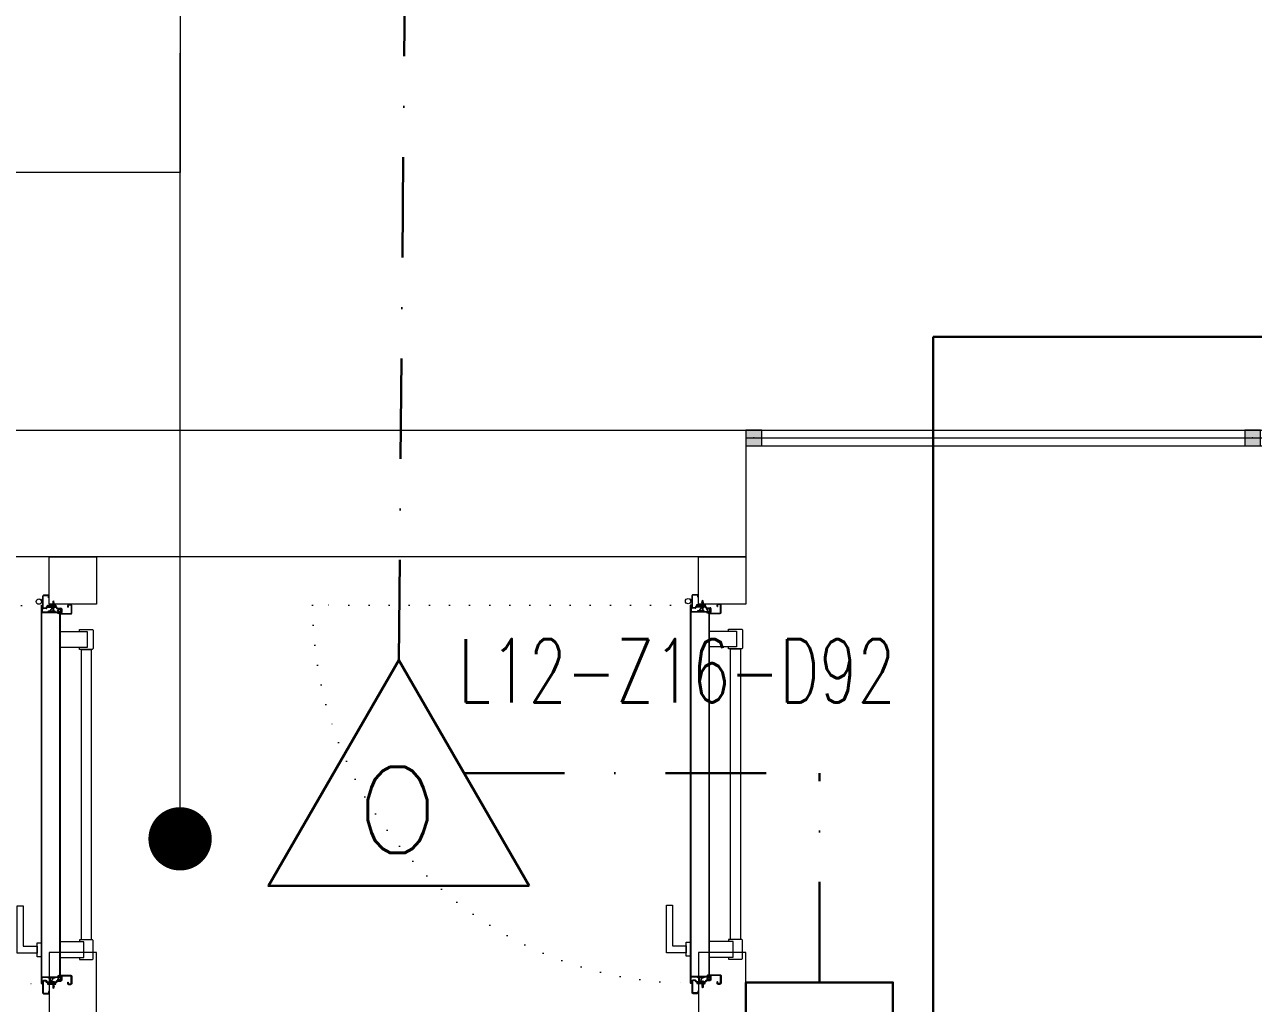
# Model space of a CAD drawing. Header units: metres. Extents: x -19121 to 152404, y -12107 to 29421.
# Drawn here: x 92992.2 to 93380.3, y 2298.9 to 2608.1 of the extents above; entities that cross this region are included whole.
import ezdxf
from ezdxf.enums import TextEntityAlignment as Align

# ---------------------------------------------------------------- set-up
doc = ezdxf.new("R2010")
doc.units = ezdxf.units.M
doc.header["$LTSCALE"] = 50
doc.header["$MEASUREMENT"] = 0
doc.linetypes.add('DASHDOT', pattern=[25.4, 12.7, -6.35, 0, -6.35])
doc.linetypes.add('DOT2', pattern=[0.125, 0, -0.125])
doc.layers.get('0').update_dxf_attribs({"color": 9, "lineweight": 9})
for name, color, linetype, lineweight in [('00', 9, 'Continuous', 9), ('01', 9, 'Continuous', 9), ('06D', 9, 'Continuous', 9), ('10', 9, 'Continuous', 9), ('14', 9, 'Continuous', 9), ('15', 9, 'Continuous', 9), ('20', 9, 'DOT2', 9), ('21_mahal200', 9, 'Continuous', 9), ('E-DEDEKTÖR NUMARALARI', 20, 'Continuous', 30), ('E-KABLO', 7, 'Continuous', 30), ('E-OPTİK DUMAN DEDEKTÖRÜ', 7, 'Continuous', 30), ('E-YANGIN İHBAR BUTONU', 7, 'Continuous', 30)]:
    doc.layers.add(name, color=color, linetype=linetype, lineweight=lineweight)
doc.styles.add('Arial', font='arial.ttf', dxfattribs={"height": 2.5})
doc.styles.add('E-YAZI', font='txttw.shx', dxfattribs={"height": 200})
doc.styles.add('MuuM_TEXT-STANDART', font='ARIALN.TTF')
doc.dimstyles.new('MuuM_DIM200', dxfattribs={"dimscale": 20, "dimtxt": 2, "dimasz": 1, "dimexe": 1, "dimexo": 1, "dimgap": 1, "dimtad": 1, "dimdec": 1, "dimrnd": 0.5, "dimdsep": 46, "dimtxsty": 'MuuM_TEXT-STANDART', "dimblk": 'ARCHTICK', "dimcen": 0, "dimdle": 0.15, "dimclrd": 256, "dimclre": 256, "dimclrt": 256, "dimadec": 0, "dimazin": 0, "dimtfac": 5, "dimtdec": 1, "dimtix": 1, "dimtmove": 2, "dimatfit": 3, "dimldrblk": 'DOT', "dimfxl": 3, "dimfxlon": 1, "dimtolj": 1, "dimlwd": -1, "dimlwe": -1, "dimarcsym": 0})

# ---------------------------------------------------------------- blocks, each defined once
blk = doc.blocks.new('100_OPTİK DUMAN DEDEKTÖRÜ 085')
at = {"layer": 'E-OPTİK DUMAN DEDEKTÖRÜ', "color": 4}
blk.add_lwpolyline([(2.059, 0), (0, 3.566), (-2.059, 0)], close=True, dxfattribs=at)
at = {"layer": 'E-OPTİK DUMAN DEDEKTÖRÜ', "color": 3, "style": 'E-YAZI'}
blk.add_text('O', height=1.36, dxfattribs=at).set_placement((-0.022, 1.201), align=Align.MIDDLE)
blk = doc.blocks.new('100_YANGIN İHBAR BUTONU 085')
at = {"layer": 'E-YANGIN İHBAR BUTONU', "color": 4}
blk.add_lwpolyline([(-1.16, -1.16), (-1.16, 1.16), (1.16, 1.16), (1.16, -1.16)], close=True, dxfattribs=at)
at = {"layer": 'E-YANGIN İHBAR BUTONU', "color": 3, "const_width": 0.483}
blk.add_lwpolyline([(-0.242, 0, 1), (0.242, 0, 1)], format="xyb", close=True, dxfattribs=at)
blk = doc.blocks.new('1.Bod.Ara.Sitatik Elk')
at = {"layer": '01'}
blk.add_lwpolyline([(8420, -6500), (8420, -6500), (8420, -6460), (8420, -6150), (9220, -6150), (9220, -6190), (8470, -6190), (8470, -6460), (9015, -6460), (9015, -6545), (9220, -6545), (9220, -6585), (8975, -6585), (8975, -6500), (8470, -6500), (8470, -6585), (8420, -6585), (8420, -6500)], close=True, dxfattribs=at)
blk = doc.blocks.new('_ArchTick')
at = {"color": 0, "linetype": 'ByBlock', "const_width": 0.15}
blk.add_lwpolyline([(-0.5, -0.5), (0.5, 0.5)], dxfattribs=at)
blk = doc.blocks.new('_Dot')
at = {"color": 0, "linetype": 'ByBlock', "lineweight": -2}
blk.add_line((-0.5, 0), (-1, 0), dxfattribs=at)
at = {"color": 0, "linetype": 'ByBlock', "const_width": 0.5}
blk.add_lwpolyline([(-0.25, 0, 1), (0.25, 0, 1)], format="xyb", close=True, dxfattribs=at)
blk = doc.blocks.new('0_roomno2')
blk.add_lwpolyline([(19.375, -10.5), (0, -10.5), (0, 0), (19.375, 0)], close=True)
for points in [[(0, -3), (19.375, -3)], [(8.125, -3), (8.125, -10.5)], [(11.875, -3), (11.875, -10.5)], [(15.625, -3), (15.625, -10.5)], [(0, -6.75), (8.125, -6.75)]]:
    blk.add_lwpolyline(points)
at = {"style": 'MuuM_TEXT-STANDART', "width": 0.6}
blk.add_text('H:', height=1.5, dxfattribs=at).set_placement((0.35, -8.608), align=Align.MIDDLE_LEFT)
at = {"style": 'Arial'}
blk.add_attdef('ODANO', (0, 1.17), '', height=2, dxfattribs=at)
blk.add_attdef('MEKANADI', text='', height=2, dxfattribs=at).set_placement((0.35, -3), align=Align.BOTTOM_LEFT)
at = {"style": 'MuuM_TEXT-STANDART', "width": 0.6}
for tag, p in [('YER01', (10, -4.5)), ('TAVAN01', (13.75, -4.5)), ('DUVAR01', (17.5, -4.5)), ('YER02', (10, -6.75)), ('TAVAN02', (13.75, -6.75)), ('DUVAR02', (17.5, -6.75)), ('YER03', (10, -9)), ('TAVAN03', (13.75, -9)), ('DUVAR03', (17.5, -9))]:
    blk.add_attdef(tag, text='', height=1.5, dxfattribs=at).set_placement(p, align=Align.MIDDLE_CENTER)
for tag, p in [('M2', (0.35, -4.875)), ('TEMIZTAVANYUKSEKLIGI', (1.8, -8.608))]:
    blk.add_attdef(tag, text='', height=1.5, dxfattribs=at).set_placement(p, align=Align.MIDDLE_LEFT)
blk = doc.blocks.new('*U19')
at = {"ltscale": 15}
for p, q in [((-24.9, 0.9), (-25.7, 0)), ((-24.9, -0.9), (-25.7, 0)), ((-22.9, 1.5), (-24.9, 0.9)), ((-22.9, 1.5), (-22.9, -1.5)), ((-21.2, -2.7), (-18.1, 2.8)), ((-21, -2.7), (-17.9, 2.7)), ((-19.7, -2.7), (-16.6, 2.8)), ((-19.5, -2.7), (-16.4, 2.7)), ((-18.5, 1.5), (-18.3, 2)), ((-18.2, -2.7), (-15.1, 2.8)), ((-18, -2.7), (-14.9, 2.7)), ((-17, 1.5), (-16.8, 2)), ((-16.7, -2.7), (-13.6, 2.8)), ((-16.5, -2.7), (-13.4, 2.7)), ((-15.5, 1.5), (-15.3, 2)), ((-15.2, -2.7), (-12.1, 2.8)), ((-15, -2.7), (-11.9, 2.7)), ((-14, 1.5), (-13.8, 2)), ((-13.7, -2.7), (-10.6, 2.8)), ((-13.5, -2.7), (-10.4, 2.7)), ((-12.5, 1.5), (-12.3, 2)), ((-12.2, -2.7), (-9.1, 2.8)), ((-12, -2.7), (-8.9, 2.7)), ((-11, 1.5), (-10.8, 2)), ((-10.7, -2.7), (-7.6, 2.8)), ((-10.5, -2.7), (-7.4, 2.7)), ((-9.5, 1.5), (-9.3, 2)), ((-9.2, -2.7), (-6.1, 2.8)), ((-9, -2.7), (-5.9, 2.7)), ((-8, 1.5), (-7.8, 2)), ((-7.7, -2.7), (-4.6, 2.8)), ((-7.5, -2.7), (-4.4, 2.7)), ((-6.5, 1.5), (-6.3, 2)), ((-6.2, -2.7), (-3.1, 2.8)), ((-6, -2.7), (-2.9, 2.7)), ((-5, 1.5), (-4.8, 2)), ((-4.7, -2.7), (-1.6, 2.8)), ((-4.5, -2.7), (-1.4, 2.7)), ((-3.5, 1.5), (-3.3, 2)), ((-2, 1.5), (-1.8, 2)), ((-0.5, 4.2), (-1.5, 1.5)), ((0, 0.5), (-0.6, 0.5)), ((-24.9, -0.9), (-22.9, -1.5)), ((-8.6, -1.5), (-22.9, -1.5)), ((-21.2, -2.7), (-20.9, -1.5)), ((-20.3, -1.5), (-19.1, -1.5)), ((-19.7, -2.7), (-19.4, -1.5)), ((-18.8, -1.5), (-17.6, -1.5)), ((-18.2, -2.7), (-17.9, -1.5)), ((-17.3, -1.5), (-16.1, -1.5)), ((-16.7, -2.7), (-16.4, -1.5)), ((-15.8, -1.5), (-14.6, -1.5)), ((-15.2, -2.7), (-14.9, -1.5)), ((-14.3, -1.5), (-13.1, -1.5)), ((-13.7, -2.7), (-13.4, -1.5)), ((-12.8, -1.5), (-11.6, -1.5)), ((-12.2, -2.7), (-11.9, -1.5)), ((-11.3, -1.5), (-10.1, -1.5)), ((-10.7, -2.7), (-10.4, -1.5)), ((-9.8, -1.5), (-8.6, -1.5)), ((-9.2, -2.7), (-8.9, -1.5)), ((-8.3, -1.5), (-7.1, -1.5)), ((-7.7, -2.7), (-7.4, -1.5)), ((-6.8, -1.5), (-5.6, -1.5)), ((-6.2, -2.7), (-5.9, -1.5)), ((-5.3, -1.5), (-4.1, -1.5)), ((-4.7, -2.7), (-4.4, -1.5)), ((-3.8, -1.5), (-2.1, -1.5)), ((-0.5, -4.2), (-1.5, -1.5)), ((0, -0.5), (-0.6, -0.5))]:
    blk.add_line(p, q, dxfattribs=at)
for p, q in [((-6.9, 1.5), (-22.9, 1.5)), ((-17.4, 1.5), (-18.6, 1.5)), ((-15.9, 1.5), (-17.1, 1.5)), ((-14.4, 1.5), (-15.6, 1.5)), ((-12.9, 1.5), (-14.1, 1.5)), ((-11.4, 1.5), (-12.6, 1.5)), ((-9.9, 1.5), (-11.1, 1.5)), ((-8.4, 1.5), (-9.6, 1.5)), ((-6.9, 1.5), (-8.1, 1.5)), ((-5.4, 1.5), (-6.6, 1.5)), ((-3.9, 1.5), (-5.1, 1.5)), ((-2.4, 1.5), (-3.6, 1.5)), ((-1.5, 1.5), (-2.1, 1.5)), ((0, 0.5), (0, 4.1)), ((-1.5, -1.5), (-2.1, -1.5)), ((0, -0.5), (0, -4.1))]:
    blk.add_line(p, q)
for centre, radius, start, end in [((-26, 3.9), 3.92, 274.361, 322.1025), ((-26, -3.9), 3.92, 37.8975, 85.639), ((-18, 2.8), 0.0971, 330.3204, 150.3204), ((-16.5, 2.8), 0.0971, 330.3204, 150.3204), ((-15, 2.8), 0.0971, 330.3204, 150.3204), ((-13.5, 2.8), 0.0971, 330.3204, 150.3204), ((-12, 2.8), 0.0971, 330.3204, 150.3204), ((-10.5, 2.8), 0.0971, 330.3204, 150.3204), ((-9, 2.8), 0.0971, 330.3204, 150.3204), ((-7.5, 2.8), 0.0971, 330.3204, 150.3204), ((-6, 2.8), 0.0971, 330.3204, 150.3204), ((-4.5, 2.8), 0.0971, 330.3204, 150.3204), ((-3, 2.8), 0.0971, 330.3204, 150.3204), ((-1.5, 2.8), 0.0971, 330.3204, 150.3204), ((-0.6, 0), 0.486, 90, 270), ((-0.3, 4.1), 0.25, 0, 150.0864), ((-21.1, -2.7), 0.0971, 150.3204, 330.3204), ((-19.6, -2.7), 0.0971, 150.3204, 330.3204), ((-18.1, -2.7), 0.0971, 150.3204, 330.3204), ((-16.6, -2.7), 0.0971, 150.3204, 330.3204), ((-15.1, -2.7), 0.0971, 150.3204, 330.3204), ((-13.6, -2.7), 0.0971, 150.3204, 330.3204), ((-12.1, -2.7), 0.0971, 150.3204, 330.3204), ((-10.6, -2.7), 0.0971, 150.3204, 330.3204), ((-9.1, -2.7), 0.0971, 150.3204, 330.3204), ((-7.6, -2.7), 0.0971, 150.3204, 330.3204), ((-6.1, -2.7), 0.0971, 150.3204, 330.3204), ((-4.6, -2.7), 0.0971, 150.3204, 330.3204), ((-0.3, -4.1), 0.25, 209.9136, 0)]:
    blk.add_arc(centre, radius, start, end, dxfattribs=at)
blk = doc.blocks.new('conta')
at = {"ltscale": 10}
for p, q in [((-2649.88, 5344.46), (-2649.78, 5344.3)), ((-2649.87, 5345.53), (-2649.81, 5345.61)), ((-2649.78, 5344.3), (-2649.74, 5344.3)), ((-2649.72, 5345.4), (-2649.28, 5345.4)), ((-2649.25, 5345.41), (-2649.09, 5345.51)), ((-2648.97, 5344.05), (-2648.78, 5343.8)), ((-2648.87, 5344.09), (-2648.7, 5343.86)), ((-2648.83, 5344.87), (-2648.56, 5345.24)), ((-2648.77, 5345.12), (-2648.63, 5345.3)), ((-2648.71, 5343.79), (-2648.71, 5343.79)), ((-2648.56, 5345.31), (-2648.56, 5345.31))]:
    blk.add_line(p, q, dxfattribs=at)
for centre, radius, start, end in [((-2653.03, 5345), 3.19, 350.4674, 8.9372), ((-2649.87, 5344.47), 0.02, 170.4674, 213.7451), ((-2649.83, 5345.5), 0.05, 140.6345, 188.9372), ((-2649.74, 5345.58), 0.0696, 22.2428, 159.258), ((-2650.94, 5345.01), 1.24, 340.3382, 16.7772), ((-2649.74, 5344.58), 0.03, 160.3382, 273.2666), ((-2649.72, 5345.37), 0.03, 90, 196.7772), ((-2649.56, 5341.55), 3.01, 80.4362, 93.2666), ((-2649.28, 5345.45), 0.05, 270, 303.0062), ((-2649.22, 5344.14), 0.231, 353.9571, 81.9004), ((-2649.08, 5345.49), 0.03, 4.7972, 123.0062), ((-2649.06, 5344.54), 0.03, 260.4362, 338.7066), ((-2650.22, 5344.99), 1.27, 338.7066, 23.0418), ((-2648.89, 5344.11), 0.1, 173.9571, 217.2653), ((-2649.01, 5345.57), 0.05, 18.7951, 42.1429), ((-2651.17, 5344.83), 2.33, 7.5897, 18.7951), ((-2658.2, 5345.19), 9.36, 353.6857, 357.8537), ((-2648.79, 5344.15), 0.1, 173.6857, 217.2653), ((-2648.81, 5345.15), 0.05, 187.5897, 322.7347), ((-2648.79, 5344.84), 0.05, 142.7347, 180.2669), ((-2648.74, 5343.83), 0.05, 217.2653, 307.2653), ((-2648.74, 5343.83), 0.05, 307.2653, 37.2653), ((-2648.59, 5345.27), 0.05, 52.7347, 142.7347), ((-2648.59, 5345.27), 0.05, 322.7347, 52.7347)]:
    blk.add_arc(centre, radius, start, end, dxfattribs=at)
for points, knots in [([(-2649.74, 5344.31), (-2649.74, 5344.34), (-2649.7, 5344.52), (-2649.59, 5344.33), (-2649.34, 5344.36), (-2649.23, 5344.37), (-2649.18, 5344.37)], [0, 0, 0, 0, 0.1008757, 0.3841126, 0.5436166, 0.6906785, 0.6906785, 0.6906785, 0.6906785]), ([(-2648.98, 5345.6), (-2649, 5345.63), (-2649.09, 5345.71), (-2649.23, 5345.44), (-2649.32, 5345.74), (-2649.39, 5345.46), (-2649.51, 5345.75), (-2649.59, 5345.5), (-2649.65, 5345.57), (-2649.68, 5345.61)], [0.0086373, 0.0086373, 0.0086373, 0.0086373, 0.1097304, 0.3133405, 0.4430081, 0.5658764, 0.7165186, 0.8527974, 0.9648495, 0.9648495, 0.9648495, 0.9648495])]:
    blk.add_open_spline(points, degree=3, knots=knots, dxfattribs=at)
blk = doc.blocks.new('p-yn_sackasa')
at = {"layer": '10', "linetype": 'Continuous'}
for p, q in [((0, 6.16), (0, 6.9)), ((0.01, 6.9), (0.01, 6.15)), ((0.14, 6.9), (0.14, 6.16)), ((0.15, 6.9), (0.15, 6.16)), ((2.69, 7.16), (0.26, 7.16)), ((2.69, 7.15), (0.26, 7.15)), ((2.69, 7.02), (0.26, 7.02)), ((0.26, 7.01), (2.69, 7.01)), ((0.26, 6.05), (0.76, 6.05)), ((0.75, 6.04), (0.26, 6.04)), ((0.26, 5.91), (0.75, 5.91)), ((0.76, 5.9), (0.26, 5.9)), ((0.75, 5.91), (0.75, 6.04)), ((0.76, 5.9), (0.76, 6.05)), ((1.37, 3.98), (2.49, 3.98)), ((2.49, 3.97), (1.37, 3.97)), ((2.8, 3.29), (2.8, 6.9)), ((2.81, 3.29), (2.81, 6.9)), ((2.94, 3.29), (2.94, 6.9)), ((2.95, 3.29), (2.95, 6.9)), ((-2.19, 0), (-2.19, -0.15)), ((0.67, -0.71), (0.67, 2.27)), ((0.69, -0.71), (0.69, 2.27)), ((0.81, -0.71), (0.81, 2.27)), ((0.83, -0.71), (0.83, 2.27)), ((0.92, 2.33), (0.95, 2.32)), ((0.93, 2.34), (0.95, 2.33)), ((1.01, 2.46), (0.99, 2.47)), ((0.99, 2.46), (1.01, 2.45)), ((1.11, 2.52), (1.11, 3.73)), ((1.12, 2.52), (1.12, 3.73)), ((1.25, 3.73), (1.25, 2.52)), ((1.26, 2.52), (1.26, 3.73)), ((1.37, 3.84), (2.49, 3.84)), ((2.49, 3.83), (1.37, 3.83)), ((2.6, 3.69), (2.5, 3.36)), ((2.51, 3.35), (2.61, 3.69)), ((2.73, 3.65), (2.63, 3.32)), ((2.74, 3.64), (2.64, 3.31)), ((-2.95, -0.25), (-2.95, -1.75)), ((-2.94, -1.75), (-2.94, -0.25)), ((-2.81, -0.25), (-2.81, -1.75)), ((-2.8, -0.25), (-2.8, -1.75)), ((-2.19, 0), (-2.7, 0)), ((-2.2, -0.01), (-2.7, -0.01)), ((-2.2, -0.14), (-2.7, -0.14)), ((-2.19, -0.15), (-2.7, -0.15)), ((1.01, -1.85), (-2.7, -1.85)), ((1.01, -1.86), (-2.7, -1.86)), ((-2.7, -1.99), (1.01, -1.99)), ((1.01, -2), (-2.7, -2)), ((-2.2, -0.14), (-2.2, -0.01)), ((0.92, -0.77), (0.95, -0.76)), ((0.93, -0.78), (0.95, -0.77)), ((0.99, -0.89), (1.01, -0.88)), ((1.01, -0.89), (0.99, -0.91)), ((1.11, -0.96), (1.11, -1.75)), ((1.12, -0.96), (1.12, -1.75)), ((1.25, -0.96), (1.25, -1.75)), ((1.26, -0.96), (1.26, -1.75))]:
    blk.add_line(p, q, dxfattribs=at)
for points in [[(0.15, 2.14), (0.67, 2.14), (0.67, -0.54), (0.15, -0.54)], [(0.15, 2.14), (0.41, 2.14), (0.41, -0.54), (0.15, -0.54)]]:
    blk.add_lwpolyline(points, close=True, dxfattribs=at)
for centre, radius, start, end in [((0.26, 6.9), 0.261, 90, 180), ((0.26, 6.16), 0.261, 180, 270), ((0.26, 6.9), 0.249, 90, 180), ((0.26, 6.16), 0.249, 181.345, 271.3502), ((0.26, 6.9), 0.122, 90, 180), ((0.26, 6.16), 0.122, 180, 270), ((0.26, 6.9), 0.11, 90, 180), ((0.26, 6.16), 0.11, 180, 270), ((1.37, 3.73), 0.253, 90, 180), ((1.37, 3.73), 0.24, 90, 180), ((2.49, 3.72), 0.261, 342.8602, 90), ((2.49, 3.72), 0.249, 342.8613, 90), ((2.69, 6.9), 0.261, 0, 90), ((2.69, 6.9), 0.249, 0, 90), ((2.69, 6.9), 0.122, 0, 90), ((2.69, 6.9), 0.11, 0, 90), ((0.89, 2.27), 0.219, 63.2153, 180), ((0.89, 2.27), 0.206, 63.2169, 180), ((0.89, 2.27), 0.0801, 63.215, 180), ((0.89, 2.27), 0.0674, 63.2144, 180), ((1.04, 2.52), 0.206, 243.2197, 0), ((1.04, 2.52), 0.219, 243.2148, 0), ((1.04, 2.52), 0.0801, 243.2203, 0), ((1.04, 2.52), 0.0674, 243.2129, 0), ((1.37, 3.73), 0.114, 90, 180), ((1.37, 3.73), 0.101, 90, 180), ((2.49, 3.72), 0.122, 342.8607, 90), ((2.49, 3.72), 0.11, 342.8621, 90), ((2.72, 3.29), 0.232, 162.8601, 0), ((2.72, 3.29), 0.219, 162.8613, 0), ((2.72, 3.29), 0.0927, 162.8605, 0), ((2.72, 3.29), 0.0801, 162.8624, 0), ((-2.7, -0.25), 0.253, 90, 180), ((-2.7, -1.75), 0.253, 180, 270), ((-2.7, -0.25), 0.24, 90, 180), ((-2.7, -1.75), 0.24, 180, 270), ((-2.7, -0.25), 0.114, 90, 180), ((-2.7, -1.75), 0.114, 180, 270), ((-2.7, -0.25), 0.101, 90, 180), ((-2.7, -1.75), 0.101, 180, 270), ((0.89, -0.71), 0.219, 180, 296.785), ((0.89, -0.71), 0.206, 180, 296.7851), ((0.89, -0.71), 0.0801, 180, 296.785), ((0.89, -0.71), 0.0674, 180, 180.5245), ((0.89, -0.71), 0.0674, 180, 296.7871), ((1.04, -0.96), 0.219, 0, 116.7854), ((1.04, -0.96), 0.206, 0, 116.7836), ((1.04, -0.96), 0.0801, 0, 116.7811), ((1.04, -0.96), 0.0674, 0, 116.7871), ((1.01, -1.75), 0.114, 270, 0), ((1.01, -1.75), 0.24, 270, 0), ((1.01, -1.75), 0.101, 270, 0), ((1.01, -1.75), 0.253, 270, 0)]:
    blk.add_arc(centre, radius, start, end, dxfattribs=at)
at = {"layer": '10', "xscale": 0.0842696629213483, "yscale": 0.0842696629213483, "zscale": 0.0842696629213483}
blk.add_blockref('*U19', (0.95, 1.35), dxfattribs=at)
at = {"layer": '14', "xscale": -0.7887640449438696, "yscale": 0.7887640449438696, "zscale": 0.7887640449438204, "rotation": 90}
blk.add_blockref('conta', (4217.78, -2086.42), dxfattribs=at)
blk = doc.blocks.new('*U372')
at = {"layer": '06D'}
for points in [[(8.5, 9.56), (7.87, 9.56), (7.87, 13.56, -0.414214), (8.25, 13.93), (13.75, 13.93, -0.414214), (14.12, 13.56), (14.12, 9.56), (13.5, 9.56)], [(111.5, 9.56), (112.12, 9.56), (112.12, 13.56, 0.414214), (111.75, 13.93), (106.25, 13.93, 0.414214), (105.87, 13.56), (105.87, 9.56), (106.5, 9.56)]]:
    blk.add_lwpolyline(points, format="xyb", dxfattribs=at)
for points in [[(8.5, 12.06), (13.5, 12.06), (13.5, 3.44), (8.5, 3.44)], [(14.12, 13.31), (105.87, 13.31), (105.87, 10.18), (14.12, 10.18)], [(111.5, 10.94), (106.5, 10.94), (106.5, 3.44), (111.5, 3.44)]]:
    blk.add_lwpolyline(points, close=True, dxfattribs=at)
for points in [[(110.12, -3.81), (110.12, -10.06), (95.12, -10.06), (95.12, -8.19), (107.87, -8.19), (107.87, -8.19), (107.87, -3.81), (110.12, -3.81)], [(111.2, -2.56), (111.2, -3.81), (106.8, -3.81), (106.8, -2.56), (111.2, -2.56)]]:
    blk.add_lwpolyline(points, dxfattribs=at)
at = {"layer": '10', "ltscale": 10}
for p, q in [((2, 1.51), (1, 1.51)), ((2, 1.31), (1, 1.31)), ((1, 0.91), (2, 0.26)), ((2, 0.26), (2, 1.76)), ((2, 1.76), (2.3, 1.76)), ((2, -0.17), (2, 0.26)), ((2.3, -2.19), (2.3, 3.34)), ((2.3, 1.76), (2.3, 0.26)), ((2.3, 0.26), (2.3, -0.17)), ((2.4, 3.44), (117.6, 3.44)), ((2.45, -2.29), (2.45, 3.24)), ((2.5, 3.29), (117.5, 3.29)), ((117.55, -2.29), (117.55, 3.24)), ((117.7, -2.19), (117.7, 3.34)), ((117.7, 1.76), (118, 1.76)), ((117.7, 1.33), (117.7, 1.76)), ((117.7, 1.76), (118, 1.76)), ((117.7, 1.33), (117.7, 1.76)), ((117.7, -0.17), (117.7, 1.33)), ((117.7, -0.17), (117.7, 1.33)), ((118, 1.76), (118, 1.33)), ((118, 1.76), (118, 1.33)), ((118, 1.33), (118, -0.17)), ((119, 0.68), (118, 1.33)), ((118, 1.33), (118, -0.17)), ((119, 0.68), (118, 1.33)), ((118, 0.28), (119, 0.28)), ((118, 0.28), (119, 0.28)), ((118, 0.08), (119, 0.08)), ((118, 0.08), (119, 0.08)), ((-1.6, -2.73), (-1.73, -2.62)), ((-1.6, -2.73), (-1.73, -2.62)), ((-1.22, -2.16), (-1.22, -2.29)), ((-1.22, -2.16), (-1.05, -2.16)), ((-1.22, -2.16), (-1.22, -2.29)), ((-1.22, -2.16), (-1.05, -2.16)), ((-1.05, -2), (-1.05, -2.43)), ((-1.05, -2), (-1.05, -2.43)), ((-0.84, -2), (-0.84, -2.43)), ((-0.84, -2), (-0.84, -2.43)), ((0.3, -2.46), (0.3, -2.34)), ((0.4, -2.24), (2.25, -2.24)), ((0.4, -2.56), (119.6, -2.56)), ((0.45, -2.41), (0.45, -2.39)), ((0.45, -2.39), (2.35, -2.39)), ((0.45, -2.41), (119.54, -2.41)), ((2.3, -0.17), (2, -0.17)), ((119.54, -2.39), (117.65, -2.39)), ((118, -0.17), (117.7, -0.17)), ((118, -0.17), (117.7, -0.17)), ((119.6, -2.24), (117.75, -2.24)), ((119.55, -2.41), (119.55, -2.39)), ((119.7, -2.46), (119.7, -2.34))]:
    blk.add_line(p, q, dxfattribs=at)
blk.add_circle((-0.95, -3.26), 0.843, dxfattribs=at)
blk.add_circle((-0.95, -3.26), 0.843, dxfattribs=at)
for centre, radius, start, end in [((2.4, 3.34), 0.1, 90, 180), ((2.5, 3.24), 0.05, 90, 180), ((117.56, 3.3), 0.141, 14.9271, 75.0729), ((-0.95, -3.26), 1.01, 105.7139, 140.5908), ((-0.95, -3.26), 1.01, 105.7139, 140.5908), ((-0.42, -2.26), 0.428, 142.379, 203.648), ((-0.42, -2.26), 0.428, 142.379, 203.648), ((-0.42, -2.26), 0.302, 119.9685, 254.4476), ((-0.42, -2.26), 0.302, 119.9685, 254.4476), ((0.4, -2.34), 0.1, 90, 180), ((0.4, -2.46), 0.1, 180, 270), ((0.45, -2.39), 0.005, 90, 180), ((0.45, -2.41), 0.005, 180, 270), ((2.25, -2.19), 0.05, 270, 0), ((2.35, -2.29), 0.1, 270, 0), ((117.65, -2.29), 0.1, 180, 270), ((117.75, -2.19), 0.05, 180, 270), ((119.54, -2.39), 0.005, 0, 90), ((119.54, -2.41), 0.005, 270, 360), ((119.6, -2.34), 0.1, 0, 90), ((119.6, -2.46), 0.1, 270, 0)]:
    blk.add_arc(centre, radius, start, end, dxfattribs=at)
at = {"layer": '20'}
blk.add_lwpolyline([(0.3, -2.4), (0.3, -121.8, 0.414214), (119.7, -2.4, -1)], format="xyb", dxfattribs=at)
blk.add_blockref('p-yn_sackasa', (0, 0))
at = {"xscale": -1}
blk.add_blockref('p-yn_sackasa', (120, 0), dxfattribs=at)
blk = doc.blocks.new('prf-10x10')
blk.add_lwpolyline([(-5, -5), (5, -5), (5, 5), (-5, 5)], close=True)
at = {"color": 255}
blk.add_solid([(-5, -5), (5, -5), (-5, 5), (5, 5)], dxfattribs=at)
at = {"layer": '10'}
blk.add_point((0, 0), dxfattribs=at)
blk = doc.blocks.new('p-dog-ser-620')
at = {"layer": '06D'}
for points in [[(-620, 5), (-5, 5)], [(-620, 0), (-5, 0)]]:
    blk.add_lwpolyline(points, dxfattribs=at)
at = {"layer": '15'}
blk.add_lwpolyline([(-620, 2.5), (-5, 2.5)], dxfattribs=at)
at = {"layer": '10', "xscale": 0.5, "yscale": 0.5, "rotation": 90}
for p in [(-617.5, 2.5), (-460, 2.5)]:
    blk.add_blockref('prf-10x10', p, dxfattribs=at)
blk = doc.blocks.new('1.Bod.Ara.Mimari Elk')
at = {"layer": '00'}
blk.add_lwpolyline([(9000, -6190), (9015, -6190), (9015, -6205), (9000, -6205), (9000, -6190)], dxfattribs=at)
for points in [[(9220, -6205), (9205, -6205), (9205, -6190), (9220, -6190)], [(9220, -6395), (9220, -6315), (9205, -6315), (9205, -6350), (9015, -6350), (9015, -6315), (9000, -6315), (9000, -6460), (9015, -6460), (9015, -6365), (9205, -6365), (9205, -6395), (9220, -6395)]]:
    blk.add_lwpolyline(points, close=True, dxfattribs=at)
at = {"layer": '10'}
blk.add_blockref('p-dog-ser-620', (9840, -6155), dxfattribs=at)
at = {"layer": '10', "rotation": 270}
for p in [(9000, -6205.15), (9205, -6205)]:
    blk.add_blockref('*U372', p, dxfattribs=at)
at = {"layer": '21_mahal200'}
ref = blk.add_blockref('0_roomno2', (8653.85, -5858.6), dxfattribs=dict(at, xscale=20, yscale=20, zscale=20))
ref.add_attrib('ODANO', 'B1A-09', (8653.85, -5849.96), dxfattribs={"layer": '0', "height": 40, "style": 'Arial'})
ref.add_attrib('MEKANADI', 'Y.G.H.', dxfattribs={"layer": '0', "height": 40, "style": 'Arial'}).set_placement((8660.85, -5918.6), align=Align.BOTTOM_LEFT)
ref.add_attrib('M2', '#### m2', dxfattribs={"layer": '0', "height": 30, "style": 'MuuM_TEXT-STANDART', "width": 0.6}).set_placement((8660.85, -5956.1), align=Align.MIDDLE_LEFT)
ref.add_attrib('TEMIZTAVANYUKSEKLIGI', '3.40 M', dxfattribs={"layer": '0', "height": 30, "style": 'MuuM_TEXT-STANDART', "width": 0.6}).set_placement((8689.85, -6030.76), align=Align.MIDDLE_LEFT)
ref.add_attrib('YER01', 'Y04', dxfattribs={"layer": '0', "height": 30, "style": 'MuuM_TEXT-STANDART', "width": 0.6}).set_placement((8853.85, -5948.6), align=Align.MIDDLE_CENTER)
ref.add_attrib('TAVAN01', 'T09', dxfattribs={"layer": '0', "height": 30, "style": 'MuuM_TEXT-STANDART', "width": 0.6}).set_placement((8928.85, -5948.6), align=Align.MIDDLE_CENTER)
ref.add_attrib('DUVAR01', 'D07', dxfattribs={"layer": '0', "height": 30, "style": 'MuuM_TEXT-STANDART', "width": 0.6}).set_placement((9003.85, -5948.6), align=Align.MIDDLE_CENTER)
blk.add_leader([(9041.35, -6279.12), (9041.35, -6030.94)], dimstyle='MuuM_DIM200', override={"dimasz": 1, "dimfxl": 10}, dxfattribs=at)

msp = doc.modelspace()

# ---------------------------------------------------------------- linework, layer by layer
at = {"layer": 'E-KABLO', "color": 6, "linetype": 'DASHDOT', "ltscale": 0.05}
for p, q in [((93110.43, 2407.3), (93114.44, 2859.61)), ((93131.02, 2371.65), (93243.2, 2371.65)), ((93243.2, 2305.53), (93243.2, 2371.65))]:
    msp.add_line(p, q, dxfattribs=at)
at = {"layer": 'E-KABLO', "color": 5, "linetype": 'Continuous', "ltscale": 0.05}
for p in [(95535.59, 2509.48), (93279.09, 2107.81)]:
    msp.add_line(p, (93279.09, 2509.48), dxfattribs=at)

# ---------------------------------------------------------------- block references
for name in ['1.Bod.Ara.Mimari Elk', '1.Bod.Ara.Sitatik Elk']:
    msp.add_blockref(name, (84000, 8630))
at = {"layer": 'E-OPTİK DUMAN DEDEKTÖRÜ', "xscale": 20, "yscale": 20, "zscale": 20}
msp.add_blockref('100_OPTİK DUMAN DEDEKTÖRÜ 085', (93110.43, 2335.99), dxfattribs=at)
at = {"layer": 'E-YANGIN İHBAR BUTONU', "xscale": 20, "yscale": 20, "zscale": 20}
msp.add_blockref('100_YANGIN İHBAR BUTONU 085', (93243.2, 2282.33), dxfattribs=at)

# ---------------------------------------------------------------- texts
at = {"layer": 'E-DEDEKTÖR NUMARALARI', "style": 'E-YAZI', "width": 0.7}
msp.add_text('L12-Z16-D92', height=20, dxfattribs=at).set_placement((93129.2, 2393.97))

doc.saveas('drawing.dxf')
